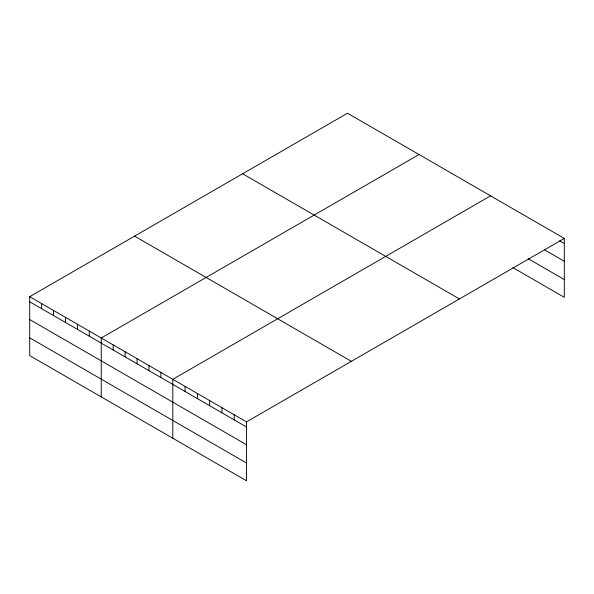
<?xml version="1.0" encoding="UTF-8"?>
<svg xmlns="http://www.w3.org/2000/svg" width="594" height="594" viewBox="0 0 594 594"><rect width="100%" height="100%" fill="white"/><g stroke="black" fill="none" stroke-linecap="round" stroke-linejoin="round"><path stroke-width="0.89" d="M564.3 238.402L347.483 113.224L29.7 296.688L29.7 355.598L246.517 480.776L246.517 421.874L564.3 238.402L564.3 297.312L512.852 267.604M419.03 154.529L101.247 338.001L101.247 396.903M490.585 195.842L172.802 379.314L172.802 438.216M559.689 240.852L564.3 243.51M544.334 249.74L564.3 261.263M528.207 258.717L564.3 279.559M242.612 173.767L459.429 298.945M134.571 236.145L351.388 361.33M29.7 296.688L246.517 421.874M29.7 301.797L246.517 426.982M29.7 319.55L246.517 444.735M29.7 337.845L246.517 463.023M234.236 414.775L234.236 419.884M221.948 407.684L221.948 412.793M209.66 400.594L209.66 405.702M197.371 393.495L197.371 398.604M185.09 386.404L185.09 391.513M160.877 372.423L160.877 377.532M148.953 365.54L148.953 370.649M137.028 358.657L137.028 363.766M125.104 351.774L125.104 356.883M113.172 344.884L113.172 349.992M89.323 331.118L89.323 336.226M77.398 324.227L77.398 329.336M65.474 317.344L65.474 322.453M53.549 310.462L53.549 315.57M41.625 303.579L41.625 308.687"/></g></svg>
